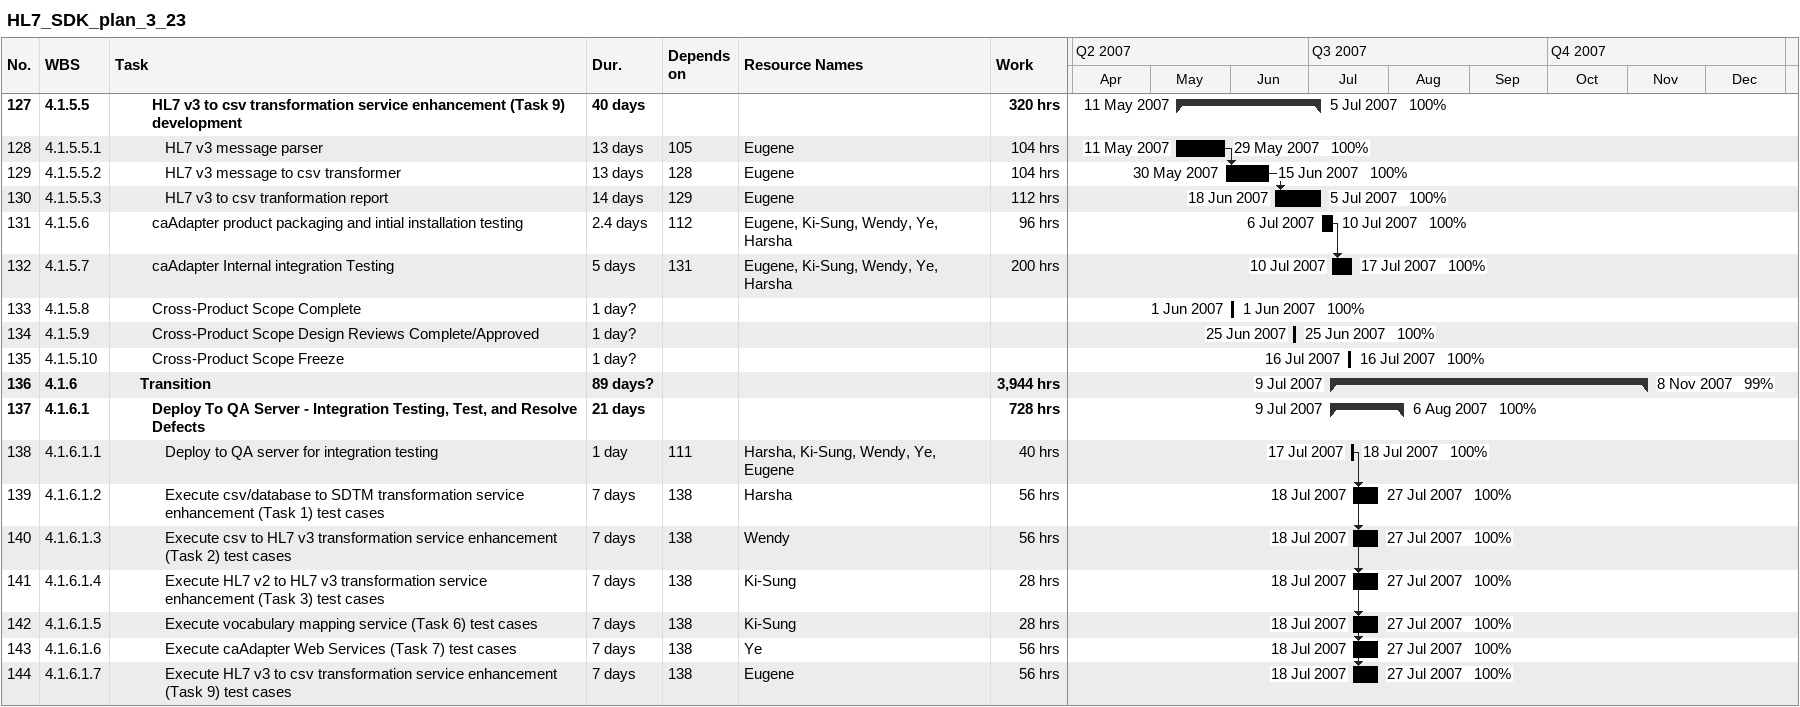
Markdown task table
HL7_SDK_plan_3_23

| ID | WBS | Task | Duration | Start | Finish | Predecessors | Resources | % complete | Work (h) |
|---|---|---|---|---|---|---|---|---|---|
| 127 | 4.1.5.5 | **HL7 v3 to csv transformation service enhancement (Task 9) development** | 40d | 2007-05-11 | 2007-07-05 |  |  | 100 | 320 |
| 128 | 4.1.5.5.1 | HL7 v3 message parser | 13d | 2007-05-11 | 2007-05-29 | 105 | Eugene | 100 | 104 |
| 129 | 4.1.5.5.2 | HL7 v3 message to csv transformer | 13d | 2007-05-30 | 2007-06-15 | 128 | Eugene | 100 | 104 |
| 130 | 4.1.5.5.3 | HL7 v3 to csv tranformation report | 14d | 2007-06-18 | 2007-07-05 | 129 | Eugene | 100 | 112 |
| 131 | 4.1.5.6 | caAdapter product packaging and intial installation testing | 2.4d | 2007-07-06 | 2007-07-10 | 112 | Eugene, Ki-Sung, Wendy, Ye, Harsha | 100 | 96 |
| 132 | 4.1.5.7 | caAdapter Internal integration Testing | 5d | 2007-07-10 | 2007-07-17 | 131 | Eugene, Ki-Sung, Wendy, Ye, Harsha | 100 | 200 |
| 133 | 4.1.5.8 | Cross-Product Scope Complete | 1d? | 2007-06-01 | 2007-06-01 |  |  | 100 |  |
| 134 | 4.1.5.9 | Cross-Product Scope Design Reviews Complete/Approved | 1d? | 2007-06-25 | 2007-06-25 |  |  | 100 |  |
| 135 | 4.1.5.10 | Cross-Product Scope Freeze | 1d? | 2007-07-16 | 2007-07-16 |  |  | 100 |  |
| 136 | 4.1.6 | **Transition** | 89d? | 2007-07-09 | 2007-11-08 |  |  | 99 | 3944 |
| 137 | 4.1.6.1 | **Deploy To QA Server - Integration Testing, Test, and Resolve Defects** | 21d | 2007-07-09 | 2007-08-06 |  |  | 100 | 728 |
| 138 | 4.1.6.1.1 | Deploy to QA server for integration testing | 1d | 2007-07-17 | 2007-07-18 | 111 | Harsha, Ki-Sung, Wendy, Ye, Eugene | 100 | 40 |
| 139 | 4.1.6.1.2 | Execute csv/database to SDTM transformation service enhancement (Task 1) test cases | 7d | 2007-07-18 | 2007-07-27 | 138 | Harsha | 100 | 56 |
| 140 | 4.1.6.1.3 | Execute csv to HL7 v3 transformation service enhancement (Task 2) test cases | 7d | 2007-07-18 | 2007-07-27 | 138 | Wendy | 100 | 56 |
| 141 | 4.1.6.1.4 | Execute HL7 v2 to HL7 v3 transformation service enhancement (Task 3) test cases | 7d | 2007-07-18 | 2007-07-27 | 138 | Ki-Sung | 100 | 28 |
| 142 | 4.1.6.1.5 | Execute vocabulary mapping service (Task 6) test cases | 7d | 2007-07-18 | 2007-07-27 | 138 | Ki-Sung | 100 | 28 |
| 143 | 4.1.6.1.6 | Execute caAdapter Web Services (Task 7) test cases | 7d | 2007-07-18 | 2007-07-27 | 138 | Ye | 100 | 56 |
| 144 | 4.1.6.1.7 | Execute HL7 v3 to csv transformation service enhancement (Task 9) test cases | 7d | 2007-07-18 | 2007-07-27 | 138 | Eugene | 100 | 56 |
